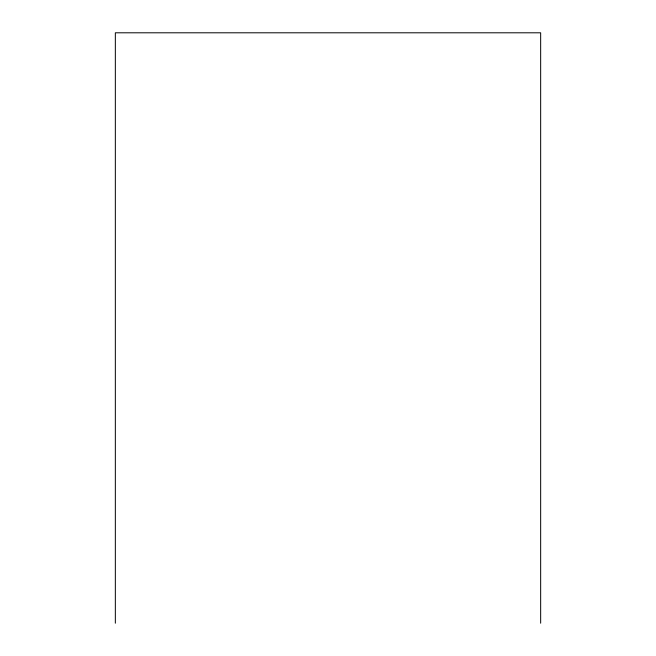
<?xml version="1.0" encoding="UTF-8"?>
<svg xmlns="http://www.w3.org/2000/svg" width="656" height="656" viewBox="0 0 656 656"><rect width="100%" height="100%" fill="white"/><g stroke="black" fill="none" stroke-linecap="round" stroke-linejoin="round"><path stroke-width="0.98" d="M540.659 623.2L540.659 32.8L115.341 32.8L115.341 623.2"/></g></svg>
